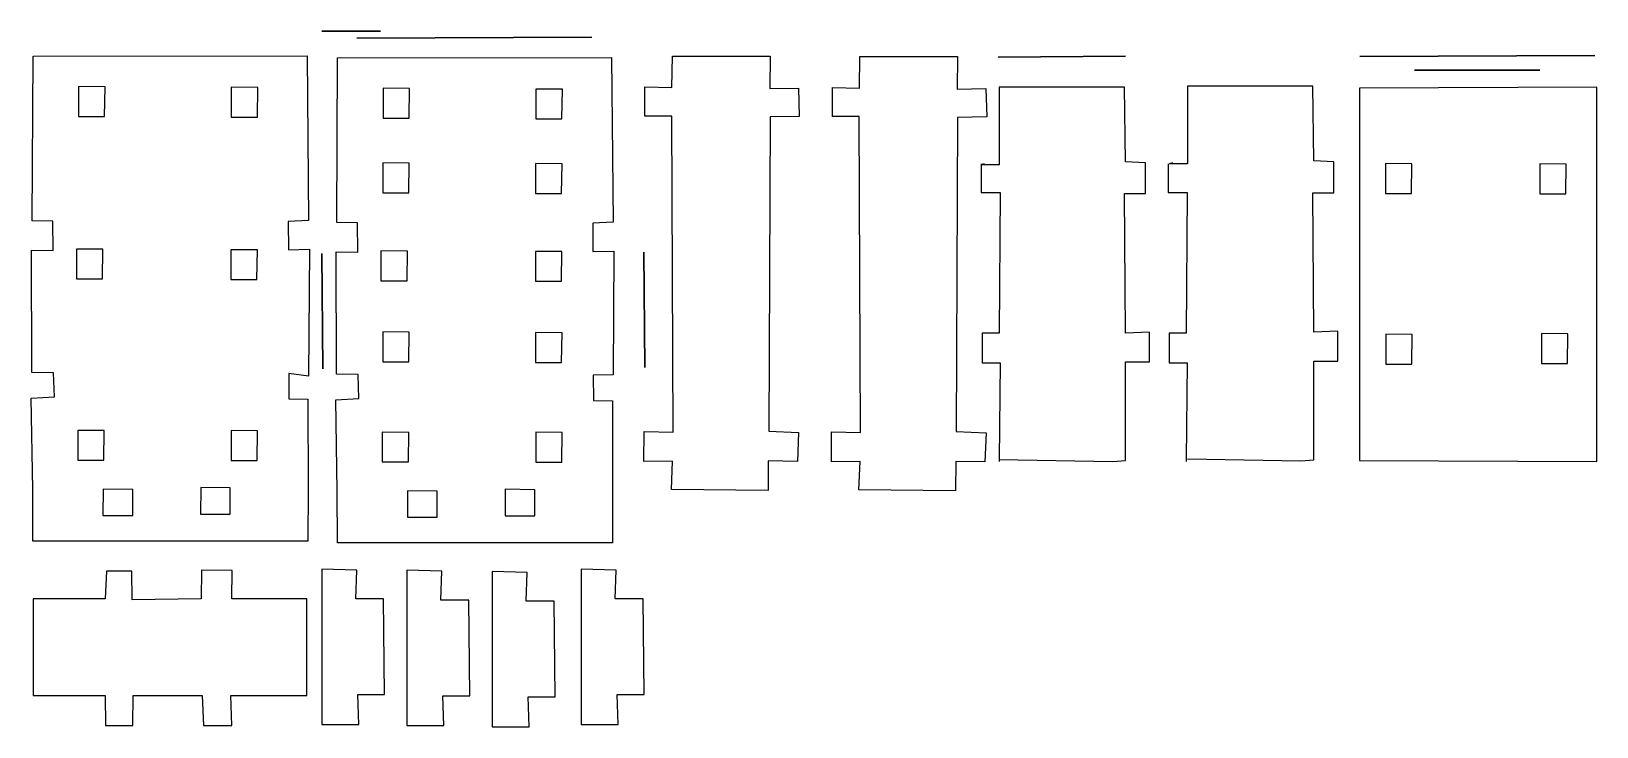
# Model space of a CAD drawing. Extents: x 10 to 380, y 128 to 293.
import ezdxf

# ---------------------------------------------------------------- set-up
doc = ezdxf.new("R2010")
doc.units = 0

msp = doc.modelspace()

# ---------------------------------------------------------------- linework, layer by layer
at = {"layer": 'Layer 1', "color": 7}
for points in [[(92.231039, 292.764901), (78.349326, 292.764901), (92.231039, 292.764901)], [(10.11628, 286.903385), (74.836228, 286.951645), (75.203868, 248.083058), (70.395278, 247.800926), (70.424678, 241.119298), (75.395058, 241.260885), (75.189208, 211.286214), (70.512978, 211.898368), (70.542378, 205.92259), (75.042188, 205.82889), (75.071588, 184.55971), (75.019888, 172.30328), (10.055846, 172.29238), (10.029986, 184.51626), (9.698603, 206.113217), (15.144914, 206.395048), (14.944431, 212.088394), (9.837791, 212.181494), (9.741691, 241.072243), (14.84709, 240.977873), (14.77626, 247.942003), (9.928929, 247.988553), (10.11628, 286.903385)], [(82.070152, 286.495662), (146.7901, 286.543922), (147.15774, 247.675335), (142.34915, 247.393203), (142.37855, 240.711575), (147.34893, 240.853162), (147.14308, 211.58434), (142.46685, 211.49065), (142.49625, 205.514872), (146.99606, 205.421172), (147.02546, 184.151985), (146.97376, 171.895555), (82.009718, 171.884655), (81.983858, 184.108535), (81.652475, 205.705499), (87.098786, 205.98733), (86.898303, 211.680676), (81.791663, 211.773776), (81.695563, 240.664525), (86.800962, 240.570155), (86.730132, 247.534285), (81.882801, 247.580835), (82.070152, 286.495662)], [(161.16903, 286.88282), (184.2268, 286.88282), (184.168, 279.236114), (190.93241, 279.353757), (191.1089, 272.648184), (184.22688, 272.530543), (183.9328, 198.298673), (190.9619, 198.00457), (190.69721, 191.12253), (183.8152, 191.24018), (183.7564, 184.29932), (160.93392, 184.5346), (160.93392, 184.5346), (160.93392, 184.5346), (161.1986, 191.21076), (154.44159, 191.11516), (154.47469, 198.243509), (161.331, 198.078074), (160.99278, 272.706985), (154.65483, 272.751105), (154.66953, 279.618435), (161.05157, 279.471382), (161.16903, 286.88282)], [(205.46554, 286.775584), (228.52331, 286.775584), (228.46451, 279.128878), (235.22892, 279.246521), (235.40541, 272.540948), (228.52339, 272.423307), (228.22931, 198.191437), (235.25841, 197.897334), (234.99372, 191.01529), (228.11171, 191.13294), (228.05291, 184.19208), (205.23043, 184.42736), (205.23043, 184.42736), (205.23043, 184.42736), (205.49511, 191.10352), (198.7381, 191.00792), (198.7712, 198.136273), (205.62751, 197.970838), (205.28929, 272.599749), (198.95134, 272.643869), (198.96604, 279.511199), (205.34808, 279.364146), (205.46554, 286.775584)], [(238.10666, 286.647536), (268.22292, 286.882819), (238.10666, 286.647536)], [(336.45507, 283.588854), (366.10076, 283.588854), (336.45507, 283.588854)], [(27.118131, 279.646949), (20.853822, 279.699589), (20.853822, 272.645661), (27.01285, 272.645661), (27.118131, 279.646949)], [(63.207358, 279.48214), (56.943048, 279.53478), (56.943048, 272.480852), (63.102068, 272.480852), (63.207358, 279.48214)], [(99.072003, 279.239226), (92.807694, 279.291866), (92.807694, 272.237938), (98.966722, 272.237938), (99.072003, 279.239226)], [(135.16123, 279.074417), (128.89692, 279.127057), (128.89692, 272.073129), (135.05594, 272.073129), (135.16123, 279.074417)], [(238.34195, 191.5931), (265.16425, 191.12253), (268.22291, 191.35781), (268.22291, 214.650857), (273.86973, 214.650857), (273.86973, 221.709355), (268.22291, 221.474072), (267.98764, 254.413728), (272.92858, 254.413728), (272.92858, 261.70751), (268.22291, 261.942793), (267.98764, 279.589038), (238.34195, 279.589038), (238.34195, 261.236943), (234.10685, 261.236943), (234.8127, 261.472227), (234.10685, 261.236943)], [(282.81398, 191.77941), (309.63628, 191.30884), (312.69494, 191.54412), (312.69494, 214.837168), (318.34176, 214.837168), (318.34176, 221.895668), (312.69494, 221.660378), (312.45967, 254.600037), (317.40061, 254.600037), (317.40061, 261.893819), (312.69494, 262.129102), (312.45967, 279.775347), (282.81398, 279.775347), (282.81398, 261.423252), (278.57888, 261.423252), (279.28473, 261.658536), (278.57888, 261.423252)], [(99.000786, 261.624356), (92.736474, 261.676996), (92.736474, 254.623068), (98.895499, 254.623068), (99.000786, 261.624356)], [(135.09016, 261.459547), (128.82585, 261.512187), (128.82585, 254.458259), (134.98487, 254.458259), (135.09016, 261.459547)], [(234.10685, 261.472227), (234.10685, 254.649012), (238.57723, 254.649012), (238.34195, 221.474072), (234.34213, 221.474072), (234.34213, 214.415573), (238.57723, 214.415573), (238.34195, 191.5931), (238.34195, 191.12253)], [(278.28739, 261.460582), (278.28739, 254.637367), (282.75777, 254.637367), (282.52249, 221.462427), (278.52267, 221.462427), (278.52267, 214.403928), (282.75777, 214.403928), (282.52249, 191.58146), (282.52249, 191.11089)], [(335.85262, 261.476986), (329.58831, 261.529626), (329.58831, 254.475698), (335.74733, 254.475698), (335.85262, 261.476986)], [(372.31535, 261.359786), (366.05104, 261.412426), (366.05104, 254.358498), (372.21006, 254.358498), (372.31535, 261.359786)], [(26.618595, 241.252577), (20.354286, 241.305177), (20.354286, 234.251257), (26.513314, 234.251257), (26.618595, 241.252577)], [(63.114158, 241.114027), (56.849848, 241.166627), (56.849848, 234.112697), (63.008878, 234.112697), (63.114158, 241.114027)], [(98.572467, 240.844854), (92.308158, 240.897454), (92.308158, 233.843534), (98.467186, 233.843534), (98.572467, 240.844854)], [(135.06803, 240.706304), (128.80372, 240.758904), (128.80372, 233.704974), (134.96275, 233.704974), (135.06803, 240.706304)], [(154.41615, 240.584893), (154.65143, 213.292034), (154.41615, 240.584893)], [(78.349328, 240.296733), (78.584612, 213.003874), (78.349328, 240.296733)], [(99.000775, 221.67225), (92.736466, 221.72489), (92.736466, 214.670962), (98.895494, 214.670962), (99.000775, 221.67225)], [(135.09008, 221.507441), (128.82577, 221.560081), (128.82577, 214.506153), (134.98479, 214.506153), (135.09008, 221.507441)], [(335.95023, 221.14312), (329.68592, 221.19576), (329.68592, 214.141832), (335.84494, 214.141832), (335.95023, 221.14312)], [(372.69802, 221.28962), (366.43371, 221.34226), (366.43371, 214.288332), (372.59273, 214.288332), (372.69802, 221.28962)], [(26.934717, 198.40967), (20.670408, 198.46227), (20.670408, 191.40836), (26.829436, 191.40836), (26.934717, 198.40967)], [(63.162168, 198.36801), (56.897858, 198.42061), (56.897858, 191.3667), (63.056888, 191.3667), (63.162168, 198.36801)], [(98.888589, 198.001947), (92.62428, 198.054547), (92.62428, 191.00063), (98.783308, 191.00063), (98.888589, 198.001947)], [(135.11604, 197.960287), (128.85173, 198.012887), (128.85173, 190.95897), (135.01076, 190.95897), (135.11604, 197.960287)], [(49.714008, 184.97203), (49.661408, 178.70772), (56.715328, 178.70772), (56.715328, 184.86675), (49.714008, 184.97203)], [(26.642789, 184.60696), (26.590189, 178.34265), (33.644108, 178.34265), (33.644108, 184.50168), (26.642789, 184.60696)], [(98.596661, 184.19923), (98.544061, 177.93492), (105.59798, 177.93492), (105.59798, 184.09395), (98.596661, 184.19923)], [(121.66788, 184.5643), (121.61528, 178.29999), (128.6692, 178.29999), (128.6692, 184.45902), (121.66788, 184.5643)], [(10.11718, 158.65344), (10.11718, 135.83096), (27.145806, 135.83096), (27.234036, 128.77246), (33.674915, 128.77246), (33.763145, 135.83096), (50.085922, 135.83096), (50.409435, 128.77246), (57.041482, 128.77246), (56.850315, 135.83096), (74.820074, 135.83096), (74.820074, 158.65344), (57.085602, 158.65344), (57.159132, 165.35901), (49.938877, 165.47665), (49.850647, 158.65344), (33.52787, 158.41816), (33.43964, 165.24137), (27.469327, 165.24137), (27.145813, 158.65344), (10.11718, 158.65344)], [(86.584241, 165.47666), (78.349328, 165.71194), (78.349328, 158.65344), (78.349328, 129.00775), (87.054808, 129.00775), (86.819525, 136.06625), (93.172173, 136.06625), (92.93689, 158.65344), (86.348958, 158.65344), (86.584241, 165.47666)], [(106.67323, 165.18928), (98.438324, 165.42456), (98.438324, 158.36606), (98.438324, 128.72037), (107.1438, 128.72037), (106.90852, 135.77887), (113.26117, 135.77887), (113.02588, 158.36606), (106.43795, 158.36606), (106.67323, 165.18928)], [(126.84282, 164.92293), (118.60791, 165.15821), (118.60791, 158.09971), (118.60791, 128.45402), (127.31339, 128.45402), (127.07811, 135.51252), (133.43075, 135.51252), (133.19547, 158.09971), (126.60754, 158.09971), (126.84282, 164.92293)], [(147.86033, 165.45386), (139.62542, 165.68914), (139.62542, 158.63064), (139.62542, 128.98495), (148.3309, 128.98495), (148.09562, 136.04345), (154.44826, 136.04345), (154.21298, 158.63064), (147.62505, 158.63064), (147.86033, 165.45386)]]:
    msp.add_lwpolyline(points, dxfattribs=at)
for points in [[(86.584241, 291.117918), (142.11109, 291.353202), (86.584241, 291.117918)], [(323.51611, 286.811778), (379.04296, 287.04706), (323.51611, 286.811778)], [(323.51448, 279.353755), (323.51448, 191.35781), (379.5119, 191.12253), (379.5119, 279.589038), (323.51448, 279.353755)]]:
    msp.add_lwpolyline(points, close=True, dxfattribs=at)

doc.saveas('drawing.dxf')
